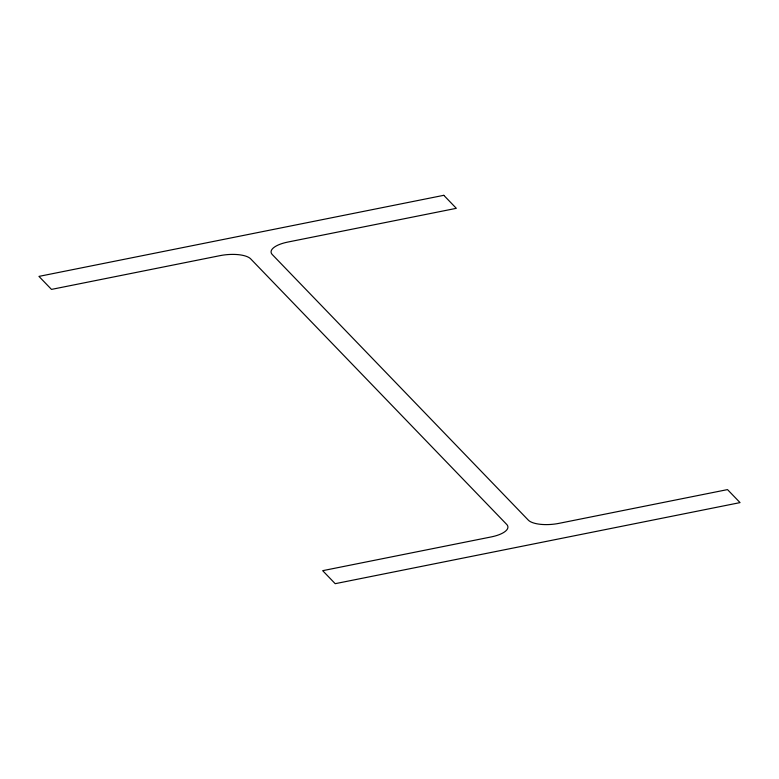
<?xml version="1.0" encoding="UTF-8"?>
<svg xmlns="http://www.w3.org/2000/svg" width="779" height="779" viewBox="0 0 779 779"><rect width="100%" height="100%" fill="white"/><g stroke="black" fill="none" stroke-linecap="round" stroke-linejoin="round"><path stroke-width="1.17" d="M443.796 195.315L38.95 276.389L51.492 289.399L219.951 255.658A24.47 8.89 -5.3 0 1 250.702 258.891L506.71 524.433A24.47 8.89 -5.3 0 1 491.13 536.945L322.672 570.676L335.204 583.685L740.05 502.611L727.508 489.601L559.049 523.342A24.47 8.89 -5.3 0 1 528.298 520.109L272.29 254.567A24.47 8.89 -5.3 0 1 287.87 242.055L456.328 208.324L443.796 195.315"/></g></svg>
